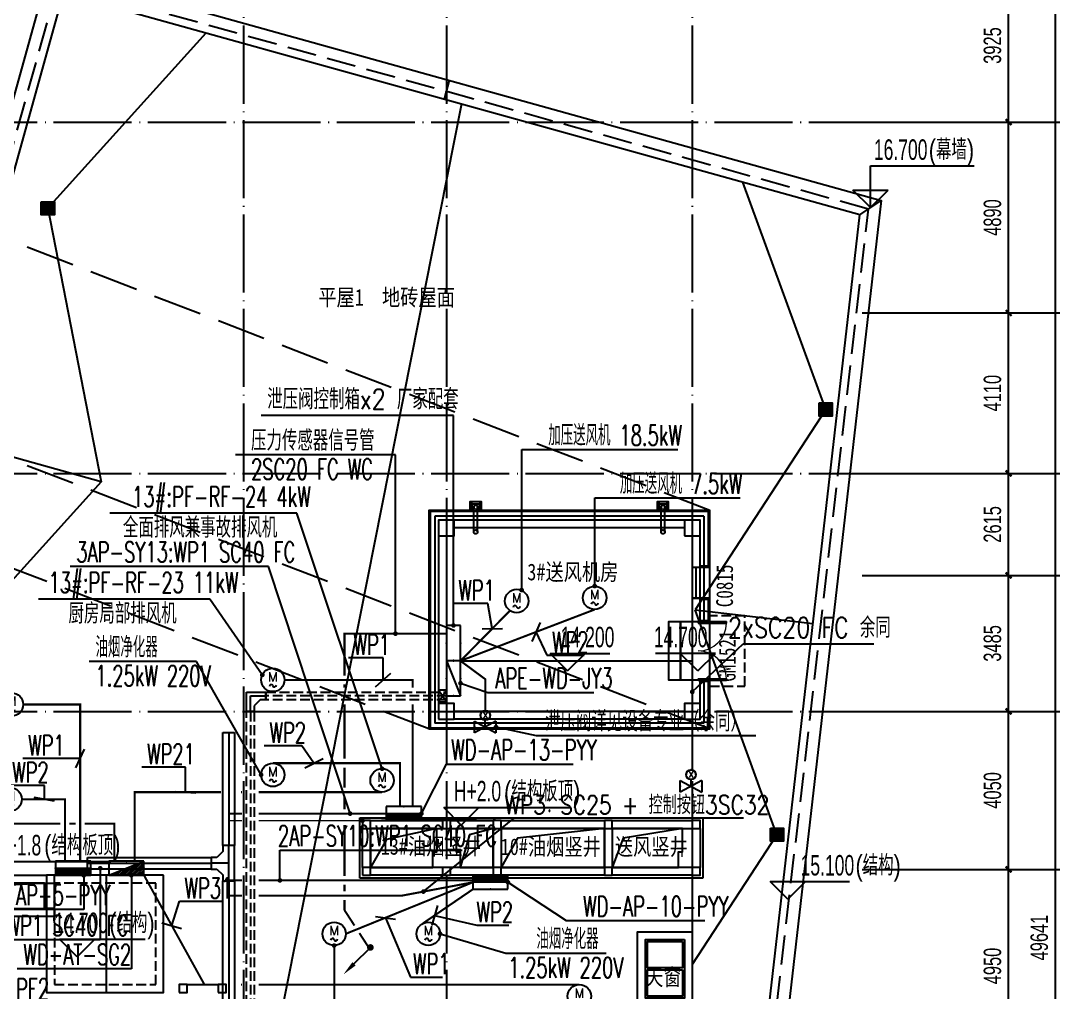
# Model space of a CAD drawing. Extents: x -233336 to 840473, y -28113 to 330904.
# Drawn here: x 98686 to 125156, y 285800 to 310701 of the extents above; entities that cross this region are included whole.
import ezdxf
from ezdxf.enums import TextEntityAlignment as Align
from ezdxf.xclip import XClip

# ---------------------------------------------------------------- set-up
doc = ezdxf.new("R2010")
doc.units = 0
doc.header["$LTSCALE"] = 1000
doc.header["$XCLIPFRAME"] = 2
for name, pattern in [('104-14# 核心筒$0$DOTE', [2.42, 2, -0.2, 0.02, -0.2]), ('DASH', [0.35, 0.25, -0.1]), ('X-104 14#平面$0$$0$DASH', [0.35, 0.25, -0.1]), ('X-104 14#平面$0$DASH', [0.35, 0.25, -0.1])]:
    doc.linetypes.add(name, pattern=pattern)
doc.layers.get('0').update_dxf_attribs({"linetype": 'CONTINUOUS'})
doc.layers.get('Defpoints').update_dxf_attribs({"linetype": 'CONTINUOUS'})
for name, color, linetype in [('104-14# 核心筒$0$01-标注_轴线坐标', 8, 'CONTINUOUS'), ('104-14# 核心筒$0$A_AXIS-轴线', 8, '104-14# 核心筒$0$DOTE'), ('CABLETRAY', 130, 'CONTINUOUS'), ('CABLETRAY_DIM', 80, 'CONTINUOUS'), ('CABLETRAY_DOTE', 160, 'CONTINUOUS'), ('DIM-动力', 80, 'CONTINUOUS'), ('DIM-插座', 80, 'CONTINUOUS'), ('DIM-箱柜', 80, 'CONTINUOUS'), ('EQUIP-动力', 80, 'CONTINUOUS'), ('EQUIP-箱柜', 80, 'CONTINUOUS'), ('LWIRE', 80, 'CONTINUOUS'), ('WIRE-动力', 50, 'CONTINUOUS'), ('WIRE-插座', 160, 'CONTINUOUS'), ('X-104 14#平面$0$01-标注_标高', 8, 'CONTINUOUS'), ('X-104 14#平面$0$02-TEXT_房间', 9, 'CONTINUOUS'), ('X-104 14#平面$0$02-TEXT_标注', 9, 'CONTINUOUS'), ('X-104 14#平面$0$02-TEXT_门窗', 9, 'CONTINUOUS'), ('X-104 14#平面$0$A-C_玻璃幕墙', 8, 'CONTINUOUS'), ('X-104 14#平面$0$A-C_窗', 8, 'CONTINUOUS'), ('X-104 14#平面$0$A-C_门', 8, 'CONTINUOUS'), ('X-104 14#平面$0$A-O_分水线', 8, 'CONTINUOUS'), ('X-104 14#平面$0$A-O_屋面', 8, 'CONTINUOUS'), ('X-104 14#平面$0$A-SUR_保温', 8, 'CONTINUOUS'), ('X-104 14#平面$0$A-SUR_看线', 8, 'CONTINUOUS'), ('X-104 14#平面$0$A-TECH_电气', 8, 'CONTINUOUS'), ('X-104 14#平面$0$A-TECH_结构', 8, 'CONTINUOUS'), ('X-104 14#平面$0$A_STR-砌块墙', 7, 'CONTINUOUS'), ('X-104 14#平面$0$A_STR-砼柱', 8, 'CONTINUOUS'), ('X-104 14#平面$0$D_铝板', 8, 'CONTINUOUS'), ('X-104 14#平面$0$DUCT-新风管立管', 3, 'CONTINUOUS'), ('X-104 14#平面$0$图例', 7, 'CONTINUOUS'), ('修改桥架规格', 6, 'CONTINUOUS')]:
    doc.layers.add(name, color=color, linetype=linetype)
doc.layers.add('X-104 14#平面$0$04-不打印_辅助线', color=8, linetype='CONTINUOUS', plot=False)
doc.styles.add('104-14# 核心筒$0$_TCH_DIM_T3', font='ros.shx', dxfattribs={"width": 0.705882, "bigfont": 'jd.shx'})
doc.styles.add('_TCH_LABEL', font='COMPLEX', dxfattribs={"bigfont": 'GBCBIG'})
doc.styles.add('_TEL_DIM', font='ROMANS2', dxfattribs={"width": 0.8, "height": 3.5, "bigfont": 'HZDF2'})
doc.styles.get("Standard").update_dxf_attribs({"font": 'GBENOR', "bigfont": 'GBCBIG'})
doc.styles.add('X-104 14#平面$0$_TCH_DIM', font='ros.shx', dxfattribs={"width": 0.8, "bigfont": 'jd.shx'})
doc.styles.add('X-104 14#平面$0$_TCH_SPACE', font='STXIHEI.TTF', dxfattribs={"width": 0.8, "height": 5})
doc.styles.add('X-104 14#平面$0$_TCH_WINDOW', font='STXIHEI.TTF', dxfattribs={"width": 0.75, "height": 3.5})
doc.styles.add('X-104 14#平面$0$Standard', font='STXIHEI.TTF', dxfattribs={"width": 0.8})
doc.dimstyles.new('104-14# 核心筒$0$_TCH_ARCH&&150', dxfattribs={"dimtxt": 446.25, "dimasz": 150, "dimexe": 375, "dimexo": 450, "dimgap": 189.375, "dimtad": 1, "dimdec": 0, "dimzin": 0, "dimdsep": 46, "dimtxsty": '104-14# 核心筒$0$_TCH_DIM_T3', "dimblk": '104-14# 核心筒$0$_ArchTick', "dimcen": 0.09, "dimclrt": 7, "dimazin": 2, "dimtfac": 1, "dimtdec": 0, "dimtix": 1, "dimtmove": 2, "dimatfit": 3, "dimfxl": 0, "dimtolj": 1, "dimtzin": 0, "dimarcsym": 0})

# ---------------------------------------------------------------- blocks, each defined once
blk = doc.blocks.new('$equip$00001811')
blk.add_circle((0, 0), 0.5)
for centre, radius, start, end in [((-0.073, -0.273), 0.0768, 17.2272, 184.2164), ((0.073, -0.227), 0.0769, 197.2591, 5.1179)]:
    blk.add_arc(centre, radius, start, end)
at = {"color": 7, "style": '_TEL_DIM'}
blk.add_attdef('$TEXT$', text='', height=0.4, dxfattribs=at).set_placement((0.001, 0.137), align=Align.MIDDLE_CENTER)
at = {"color": 7, "style": '_TEL_DIM', "flags": 1}
blk.add_attdef('A', text='', height=0.00002, dxfattribs=at).set_placement((0, 0), align=Align.MIDDLE_CENTER)
blk = doc.blocks.new('104-14# 核心筒$0$_ArchTick')
at = {"color": 0, "linetype": 'ByBlock', "const_width": 0.4}
blk.add_lwpolyline([(-0.5, -0.5), (0.5, 0.5)], dxfattribs=at)
blk = doc.blocks.new('*D464')
at = {"layer": '104-14# 核心筒$0$01-标注_轴线坐标', "color": 0, "lineweight": -2}
for p, q in [((120710, 288950), (124385, 288950)), ((124010, 284000), (124010, 288950)), ((120710, 284000), (124385, 284000))]:
    blk.add_line(p, q, dxfattribs=at)
at = {"layer": 'Defpoints', "color": 0}
for p in [(120260, 288950), (124010, 288950), (120260, 284000)]:
    blk.add_point(p, dxfattribs=at)
at = {"layer": '104-14# 核心筒$0$01-标注_轴线坐标', "color": 0, "lineweight": -2, "xscale": 150, "yscale": 150, "zscale": 150}
for p, rotation in [((124010, 288950), 90), ((124010, 284000), 270)]:
    blk.add_blockref('104-14# 核心筒$0$_ArchTick', p, dxfattribs=dict(at, rotation=rotation))
at = {"layer": '104-14# 核心筒$0$01-标注_轴线坐标', "color": 7, "insert": (123597, 286475), "char_height": 446.2, "attachment_point": 5, "rotation": 90, "style": '104-14# 核心筒$0$_TCH_DIM_T3'}
blk.add_mtext('\\A1;4950', dxfattribs=at)
blk = doc.blocks.new('*D465')
at = {"layer": '104-14# 核心筒$0$01-标注_轴线坐标', "color": 0, "lineweight": -2}
for p, q in [((120710, 293000), (124385, 293000)), ((124010, 288950), (124010, 293000)), ((120710, 288950), (124385, 288950))]:
    blk.add_line(p, q, dxfattribs=at)
at = {"layer": 'Defpoints', "color": 0}
for p in [(120260, 293000), (124010, 293000), (120260, 288950)]:
    blk.add_point(p, dxfattribs=at)
at = {"layer": '104-14# 核心筒$0$01-标注_轴线坐标', "color": 0, "lineweight": -2, "xscale": 150, "yscale": 150, "zscale": 150}
for p, rotation in [((124010, 293000), 90), ((124010, 288950), 270)]:
    blk.add_blockref('104-14# 核心筒$0$_ArchTick', p, dxfattribs=dict(at, rotation=rotation))
at = {"layer": '104-14# 核心筒$0$01-标注_轴线坐标', "color": 7, "insert": (123597, 290975), "char_height": 446.2, "attachment_point": 5, "rotation": 90, "style": '104-14# 核心筒$0$_TCH_DIM_T3'}
blk.add_mtext('\\A1;4050', dxfattribs=at)
blk = doc.blocks.new('*D466')
at = {"layer": '104-14# 核心筒$0$01-标注_轴线坐标', "color": 0, "lineweight": -2}
for p, q in [((120710, 296485), (124385, 296485)), ((124010, 293000), (124010, 296485)), ((120710, 293000), (124385, 293000))]:
    blk.add_line(p, q, dxfattribs=at)
at = {"layer": 'Defpoints', "color": 0}
for p in [(120260, 296485), (124010, 296485), (120260, 293000)]:
    blk.add_point(p, dxfattribs=at)
at = {"layer": '104-14# 核心筒$0$01-标注_轴线坐标', "color": 0, "lineweight": -2, "xscale": 150, "yscale": 150, "zscale": 150}
for p, rotation in [((124010, 296485), 90), ((124010, 293000), 270)]:
    blk.add_blockref('104-14# 核心筒$0$_ArchTick', p, dxfattribs=dict(at, rotation=rotation))
at = {"layer": '104-14# 核心筒$0$01-标注_轴线坐标', "color": 7, "insert": (123597, 294742), "char_height": 446.2, "attachment_point": 5, "rotation": 90, "style": '104-14# 核心筒$0$_TCH_DIM_T3'}
blk.add_mtext('\\A1;3485', dxfattribs=at)
blk = doc.blocks.new('*D467')
at = {"layer": '104-14# 核心筒$0$01-标注_轴线坐标', "color": 0, "lineweight": -2}
for p, q in [((120710, 299100), (124385, 299100)), ((124010, 296485), (124010, 299100)), ((120710, 296485), (124385, 296485))]:
    blk.add_line(p, q, dxfattribs=at)
at = {"layer": 'Defpoints', "color": 0}
for p in [(120260, 299100), (124010, 299100), (120260, 296485)]:
    blk.add_point(p, dxfattribs=at)
at = {"layer": '104-14# 核心筒$0$01-标注_轴线坐标', "color": 0, "lineweight": -2, "xscale": 150, "yscale": 150, "zscale": 150}
for p, rotation in [((124010, 299100), 90), ((124010, 296485), 270)]:
    blk.add_blockref('104-14# 核心筒$0$_ArchTick', p, dxfattribs=dict(at, rotation=rotation))
at = {"layer": '104-14# 核心筒$0$01-标注_轴线坐标', "color": 7, "insert": (123597, 297792), "char_height": 446.2, "attachment_point": 5, "rotation": 90, "style": '104-14# 核心筒$0$_TCH_DIM_T3'}
blk.add_mtext('\\A1;2615', dxfattribs=at)
blk = doc.blocks.new('*D468')
at = {"layer": '104-14# 核心筒$0$01-标注_轴线坐标', "color": 0, "lineweight": -2}
for p, q in [((120710, 303210), (124385, 303210)), ((124010, 299100), (124010, 303210)), ((120710, 299100), (124385, 299100))]:
    blk.add_line(p, q, dxfattribs=at)
at = {"layer": 'Defpoints', "color": 0}
for p in [(120260, 303210), (124010, 303210), (120260, 299100)]:
    blk.add_point(p, dxfattribs=at)
at = {"layer": '104-14# 核心筒$0$01-标注_轴线坐标', "color": 0, "lineweight": -2, "xscale": 150, "yscale": 150, "zscale": 150}
for p, rotation in [((124010, 303210), 90), ((124010, 299100), 270)]:
    blk.add_blockref('104-14# 核心筒$0$_ArchTick', p, dxfattribs=dict(at, rotation=rotation))
at = {"layer": '104-14# 核心筒$0$01-标注_轴线坐标', "color": 7, "insert": (123597, 301155), "char_height": 446.2, "attachment_point": 5, "rotation": 90, "style": '104-14# 核心筒$0$_TCH_DIM_T3'}
blk.add_mtext('\\A1;4110', dxfattribs=at)
blk = doc.blocks.new('*D469')
at = {"layer": '104-14# 核心筒$0$01-标注_轴线坐标', "color": 0, "lineweight": -2}
for p, q in [((120710, 308100), (124385, 308100)), ((124010, 303210), (124010, 308100)), ((120710, 303210), (124385, 303210))]:
    blk.add_line(p, q, dxfattribs=at)
at = {"layer": 'Defpoints', "color": 0}
for p in [(120260, 308100), (124010, 308100), (120260, 303210)]:
    blk.add_point(p, dxfattribs=at)
at = {"layer": '104-14# 核心筒$0$01-标注_轴线坐标', "color": 0, "lineweight": -2, "xscale": 150, "yscale": 150, "zscale": 150}
for p, rotation in [((124010, 308100), 90), ((124010, 303210), 270)]:
    blk.add_blockref('104-14# 核心筒$0$_ArchTick', p, dxfattribs=dict(at, rotation=rotation))
at = {"layer": '104-14# 核心筒$0$01-标注_轴线坐标', "color": 7, "insert": (123597, 305655), "char_height": 446.2, "attachment_point": 5, "rotation": 90, "style": '104-14# 核心筒$0$_TCH_DIM_T3'}
blk.add_mtext('\\A1;4890', dxfattribs=at)
blk = doc.blocks.new('*D470')
at = {"layer": '104-14# 核心筒$0$01-标注_轴线坐标', "color": 0, "lineweight": -2}
for p, q in [((120710, 312025), (124385, 312025)), ((124010, 308100), (124010, 312025)), ((120710, 308100), (124385, 308100))]:
    blk.add_line(p, q, dxfattribs=at)
at = {"layer": 'Defpoints', "color": 0}
for p in [(120260, 312025), (124010, 312025), (120260, 308100)]:
    blk.add_point(p, dxfattribs=at)
at = {"layer": '104-14# 核心筒$0$01-标注_轴线坐标', "color": 0, "lineweight": -2, "xscale": 150, "yscale": 150, "zscale": 150}
for p, rotation in [((124010, 312025), 90), ((124010, 308100), 270)]:
    blk.add_blockref('104-14# 核心筒$0$_ArchTick', p, dxfattribs=dict(at, rotation=rotation))
at = {"layer": '104-14# 核心筒$0$01-标注_轴线坐标', "color": 7, "insert": (123597, 310063), "char_height": 446.2, "attachment_point": 5, "rotation": 90, "style": '104-14# 核心筒$0$_TCH_DIM_T3'}
blk.add_mtext('\\A1;3925', dxfattribs=at)
blk = doc.blocks.new('*D480')
at = {"layer": '104-14# 核心筒$0$01-标注_轴线坐标', "color": 0, "lineweight": -2}
for p, q in [((120710, 312025), (125585, 312025)), ((125210, 262384), (125210, 312025)), ((120710, 262384), (125585, 262384))]:
    blk.add_line(p, q, dxfattribs=at)
at = {"layer": 'Defpoints', "color": 0}
for p in [(120260, 312025), (125210, 312025), (120260, 262384)]:
    blk.add_point(p, dxfattribs=at)
at = {"layer": '104-14# 核心筒$0$01-标注_轴线坐标', "color": 0, "lineweight": -2, "xscale": 150, "yscale": 150, "zscale": 150}
for p, rotation in [((125210, 312025), 90), ((125210, 262384), 270)]:
    blk.add_blockref('104-14# 核心筒$0$_ArchTick', p, dxfattribs=dict(at, rotation=rotation))
at = {"layer": '104-14# 核心筒$0$01-标注_轴线坐标', "color": 7, "insert": (124797, 287204), "char_height": 446.2, "attachment_point": 5, "rotation": 90, "style": '104-14# 核心筒$0$_TCH_DIM_T3'}
blk.add_mtext('\\A1;49641', dxfattribs=at)
blk = doc.blocks.new('X-104 14#平面$0$0000')
for p, q in [((68587, 39539), (63777, 15271)), ((57983, 36863), (59350, 29855)), ((59350, 29855), (54563, 24557))]:
    blk.add_line(p, q)
for points in [[(57983, 36863), (62045, 41359)], [(77922, 31708), (75800, 37532)], [(77922, 31708), (74572, 26572)], [(59350, 29855), (55213, 31004)], [(76671, 20811), (74572, 26572)], [(74572, 26572), (77594, 26226)], [(76671, 20811), (74500, 17483)]]:
    blk.add_lwpolyline(points)
blk = doc.blocks.new('X-104 14#平面$0$jtkjuyriuy')
h = blk.add_hatch()
h.set_pattern_fill('ANSI31', color=8, scale=30, angle=45)
h.set_pattern_definition([(90, (0, 0), (-47.625, 1e-14), [])])
h.paths.add_polyline_path([(-138, 138), (138, 138), (138, -138), (-138, -138)])
for points in [[(-168, 168), (168, 168), (168, -168), (-168, -168)], [(-138, 138), (138, 138), (138, -138), (-138, -138)]]:
    blk.add_lwpolyline(points, close=True)
at = {"layer": 'X-104 14#平面$0$04-不打印_辅助线'}
for p, q in [((-168, 0), (168, 0)), ((0, 168), (0, -168))]:
    blk.add_line(p, q, dxfattribs=at)
blk = doc.blocks.new('X-104 14#平面$0$ddddllll')
at = {"layer": 'X-104 14#平面$0$A-O_分水线'}
for p in [(75083, 36563), (95022, 31408), (93771, 20511)]:
    blk.add_blockref('X-104 14#平面$0$jtkjuyriuy', p, dxfattribs=at)
blk = doc.blocks.new('X-104 14#平面$0$000003333')
for centre in [(99383, 305892), (119322, 300737), (118071, 289840)]:
    blk.add_circle(centre, 50)
blk = doc.blocks.new('X-104 14#平面$0$A$C6C68079C')
at = {"layer": 'X-104 14#平面$0$图例'}
for p, q in [((91, 87), (145, 141)), ((91, -87), (145, -137))]:
    blk.add_line(p, q, dxfattribs=at)
for points in [[(-80, -137), (-80, 141), (145, 141), (145, -137)], [(-80, -87), (-80, 87), (91, 87), (91, -87)]]:
    blk.add_lwpolyline(points, close=True, dxfattribs=at)
blk = doc.blocks.new('*U95')
blk.add_lwpolyline([(200, 0), (200, 300), (0, 300), (0, 0), (200, 0), (0, 300), (0, 0), (200, 300)])
blk = doc.blocks.new('X-104 14#平面$0$dd')
at = {"layer": 'X-104 14#平面$0$A-TECH_电气'}
blk.add_blockref('*U95', (109463, -5855), dxfattribs=at)
blk = doc.blocks.new('_FZHK')
blk.add_lwpolyline([(-0.5, -0.5), (0.5, -0.5), (0.5, 0.5), (-0.5, 0.5)], close=True)
blk = doc.blocks.new('X-104 14#平面$0$$DorLib2D$00000002')
for p, q in [((-0.5, 0), (-0.5, 0.4875)), ((-0.475, 0.4875), (-0.5, 0.4875)), ((-0.475, 0), (-0.475, 0.4875)), ((0.475, 0), (0.475, 0.4875)), ((0.475, 0.4875), (0.5, 0.4875)), ((0.5, 0), (0.5, 0.4875)), ((-0.5, 0), (-0.475, 0)), ((0.5, 0), (0.475, 0))]:
    blk.add_line(p, q)
at = {"lineweight": 13}
for centre, start, end in [((-0.4875, 0), 0, 88.53072), ((0.4875, 0), 91.46928, 180)]:
    blk.add_arc(centre, 0.4875, start, end, dxfattribs=at)
blk = doc.blocks.new('X-104 14#平面$0$$TCHSYS$WIN2D')
for p, q in [((-0.5, 0.5), (0.5, 0.5)), ((-0.5, 0.5), (-0.5, -0.5)), ((0.5, 0.5), (0.5, -0.5)), ((0.5, 0.167), (-0.5, 0.167)), ((0.5, -0.167), (-0.5, -0.167)), ((-0.5, -0.5), (0.5, -0.5))]:
    blk.add_line(p, q)
blk = doc.blocks.new('$equip$00001416')
for p, q in [((0.75, 0.6), (-0.75, 0.6)), ((-0.75, 0), (0.75, 0.6)), ((-0.75, 0.6), (-0.75, 0)), ((0.75, 0), (0.75, 0.6)), ((-0.75, 0), (0.75, 0))]:
    blk.add_line(p, q)
for p in [(0, 0.6), (-0.75, 0.3), (0, 0), (0.75, 0.3)]:
    blk.add_point(p)
at = {"style": '_TCH_LABEL', "flags": 9}
blk.add_attdef('A', (0, 0), '', height=0.00002, dxfattribs=at)
blk = doc.blocks.new('*X5')
at = {"color": 0}
for p, q in [((-250, 33), (-183, 100)), ((-250, 68), (-218, 100)), ((-247, 0), (-147, 100)), ((-212, 0), (-112, 100)), ((-177, 0), (-77, 100)), ((-141, 0), (-41, 100)), ((-106, 0), (-6, 100)), ((-71, 0), (29, 100)), ((-35, 0), (65, 100)), ((0, 0), (100, 100)), ((35, 0), (135, 100)), ((71, 0), (171, 100)), ((106, 0), (206, 100)), ((141, 0), (241, 100)), ((177, 0), (250, 73)), ((212, 0), (250, 38)), ((247, 0), (250, 3))]:
    blk.add_line(p, q, dxfattribs=at)
blk = doc.blocks.new('$equip$00001414')
for p, q in [((0.75, 0.6), (-0.75, 0.6)), ((-0.75, 0.6), (-0.75, 0)), ((0.75, 0), (0.75, 0.6)), ((-0.75, 0.3), (0.75, 0.3)), ((-0.75, 0), (0.75, 0))]:
    blk.add_line(p, q)
at = {"const_width": 0.3}
blk.add_lwpolyline([(-0.75, 0.15), (0.75, 0.15)], dxfattribs=at)
for p in [(0, 0.6), (-0.75, 0.3), (0, 0), (0.75, 0.3)]:
    blk.add_point(p)
at = {"xscale": 0.00300000000061118, "yscale": 0.00300000000061118, "zscale": 0.00300000000061118}
blk.add_blockref('*X5', (0, 0), dxfattribs=at)
at = {"style": '_TCH_LABEL', "flags": 9}
blk.add_attdef('A', (0, 0), '', height=0.00002, dxfattribs=at)
blk = doc.blocks.new('*X30')
at = {"color": 0}
for p, q in [((0, 0), (167, 167)), ((35, 0), (226, 190)), ((71, 0), (250, 179)), ((-247, 0), (-246, 2)), ((-212, 0), (-187, 25)), ((-177, 0), (-128, 49)), ((-141, 0), (-69, 72)), ((-106, 0), (-10, 96)), ((-71, 0), (49, 120)), ((-35, 0), (108, 143)), ((106, 0), (250, 144)), ((141, 0), (250, 109)), ((177, 0), (250, 73)), ((212, 0), (250, 38)), ((247, 0), (250, 3))]:
    blk.add_line(p, q, dxfattribs=at)
blk = doc.blocks.new('$equip$00001425')
for p, q in [((-0.75, 0), (0.75, 0.6)), ((0.75, 0.6), (-0.75, 0.6)), ((-0.75, 0.6), (-0.75, 0)), ((0.75, 0), (0.75, 0.6)), ((-0.75, 0), (0.75, 0))]:
    blk.add_line(p, q)
for p in [(0, 0.6), (-0.75, 0.3), (0, 0), (0.75, 0.3)]:
    blk.add_point(p)
blk.add_solid([(-0.75, 0), (0.75, 0), (0.75, 0.6)])
at = {"xscale": 0.00300000000061118, "yscale": 0.00300000000061118, "zscale": 0.00300000000061118}
blk.add_blockref('*X30', (0, 0), dxfattribs=at)
at = {"style": '_TCH_LABEL', "flags": 9}
blk.add_attdef('A', (0, 0), '', height=0.00002, dxfattribs=at)
blk = doc.blocks.new('$TelecSys$00000080')
for p, q in [((-0.7, -0.7), (0, 0)), ((0.104, 0.104), (0.104, 0.104)), ((-0.104, -0.104), (-0.104, -0.104))]:
    blk.add_line(p, q)
at = {"const_width": 0.142}
blk.add_lwpolyline([(0.071, 0, 1), (-0.071, 0, 1)], format="xyb", close=True, dxfattribs=at)
blk.add_solid([(-0.63, -0.77), (-0.77, -0.63), (-1.15, -1.15)])
at = {"width": 0.8, "flags": 9}
blk.add_attdef('A', (0, 0), '', height=0.00002, rotation=180, dxfattribs=at)
blk = doc.blocks.new('$equip$00002601')
for p, q in [((-0.55, -0.9), (-0.55, -0.3)), ((-0.55, -0.3), (0.55, -0.9)), ((0.55, -0.3), (-0.55, -0.9)), ((0, -0.6), (0, -0.25)), ((0.55, -0.3), (0.55, -0.9))]:
    blk.add_line(p, q)
blk.add_circle((0, 0), 0.25)
for p in [(-0.25, 0), (0, 0.25), (0.25, 0), (-0.55, -0.6), (0.55, -0.6)]:
    blk.add_point(p)
at = {"color": 7, "style": '_TEL_DIM'}
blk.add_attdef('$TEXT$', text='', height=0.3, dxfattribs=at).set_placement((0, 0), align=Align.MIDDLE_CENTER)
at = {"color": 7, "style": '_TEL_DIM', "flags": 1}
blk.add_attdef('A', text='', height=0.00002, dxfattribs=at).set_placement((0, 0), align=Align.MIDDLE_CENTER)
blk = doc.blocks.new('$equip$00001413')
for p, q in [((0.75, 0.6), (-0.75, 0.6)), ((-0.75, 0.6), (-0.75, 0)), ((0.75, 0), (0.75, 0.6)), ((-0.75, 0), (0.75, 0))]:
    blk.add_line(p, q)
for p in [(0, 0.6), (-0.75, 0.3), (0, 0), (0.75, 0.3)]:
    blk.add_point(p)
at = {"style": '_TCH_LABEL', "flags": 9}
blk.add_attdef('A', (0, 0), '', height=0.00002, dxfattribs=at)
blk = doc.blocks.new('104-14# 核心筒')
at = {"layer": '104-14# 核心筒$0$01-标注_轴线坐标'}
for p, q in [((120259.9, 308100), (126259.9, 308100)), ((120259.9, 303210.4), (126259.9, 303210.4)), ((120259.9, 299100), (126259.9, 299100)), ((120259.9, 296484.9), (126259.9, 296484.9)), ((120259.9, 293000), (126259.9, 293000)), ((120259.9, 288950), (126259.9, 288950))]:
    blk.add_line(p, q, dxfattribs=at)
at = {"layer": '104-14# 核心筒$0$A_AXIS-轴线'}
for p, q in [((104400, 317833.6), (104400, 259754.9)), ((109600, 317833.6), (109600, 259754.9)), ((115900, 317833.6), (115900, 259754.9)), ((-9370.1, 308100), (120259.9, 308100)), ((-9370.1, 299100), (120259.9, 299100)), ((-9370.1, 293000), (120259.9, 293000))]:
    blk.add_line(p, q, dxfattribs=at)
at = {"layer": '104-14# 核心筒$0$01-标注_轴线坐标'}
for p1, p2, distance, text, picture, middle in [((120259.9, 308100), (120259.9, 312025), -3750, '3925', '*D470', (123597.4, 310062.5)), ((120259.9, 262383.6), (120259.9, 312025), -4950, '49641', '*D480', (124797.4, 287204.3)), ((120259.9, 303210.4), (120259.9, 308100), -3750, '4890', '*D469', (123597.4, 305655.2)), ((120259.9, 299100), (120259.9, 303210.4), -3750, '4110', '*D468', (123597.4, 301155.2)), ((120259.9, 296484.9), (120259.9, 299100), -3750, '2615', '*D467', (123597.4, 297792.4)), ((120259.9, 293000), (120259.9, 296484.9), -3750, '3485', '*D466', (123597.4, 294742.4)), ((120259.9, 288950), (120259.9, 293000), -3750, '4050', '*D465', (123597.4, 290975)), ((120259.9, 284000), (120259.9, 288950), -3750, '4950', '*D464', (123597.4, 286475))]:
    dim = blk.add_aligned_dim(p1=p1, p2=p2, distance=distance, text=text, dimstyle='104-14# 核心筒$0$_TCH_ARCH&&150', dxfattribs=at)
    dim.commit()
    dim.dimension.update_dxf_attribs({"geometry": picture, "text_midpoint": middle})
blk = doc.blocks.new('X-104 14#平面')
at = {"layer": 'X-104 14#平面$0$01-标注_标高'}
for p, q in [((120469.1, 305911), (120469.1, 306976.7)), ((120469.1, 306976.7), (123128.6, 306976.7)), ((120469.1, 305911), (120019.1, 306361)), ((120019.1, 306361), (120919.1, 306361)), ((120469.1, 305911), (120919.1, 306361)), ((112706.3, 294035.6), (112256.3, 294485.6)), ((112256.3, 294485.6), (113788.2, 294485.6)), ((112706.3, 294035.6), (113156.3, 294485.6)), ((116494.1, 294485.6), (114962.2, 294485.6)), ((116044.1, 294035.6), (115594.1, 294485.6)), ((116044.1, 294035.6), (116494.1, 294485.6)), ((109979.3, 290086.2), (109529.3, 290536.2)), ((109529.3, 290536.2), (112785.3, 290536.2)), ((109979.3, 290086.2), (110429.3, 290536.2)), ((97740.2, 289151.7), (100996.2, 289151.7)), ((118349.5, 288186.4), (117899.5, 288636.4)), ((117899.5, 288636.4), (119934.3, 288636.4)), ((118349.5, 288186.4), (118799.5, 288636.4)), ((100133.1, 286710.3), (99683.1, 287160.3)), ((99683.1, 287160.3), (101873.4, 287160.3)), ((100133.1, 286710.3), (100583.1, 287160.3))]:
    blk.add_line(p, q, dxfattribs=at)
at = {"layer": 'X-104 14#平面$0$02-TEXT_标注', "linetype": 'X-104 14#平面$0$DASH', "ltscale": 5}
for points in [[(116350, 298150), (73199.9, 314785)], [(109150, 292550), (65999.9, 309185)], [(116350, 292550), (73199.9, 309185)]]:
    blk.add_lwpolyline(points, dxfattribs=at)
at = {"layer": 'X-104 14#平面$0$A-C_玻璃幕墙'}
for points in [[(116100, 296700), (116350, 296700), (116350, 298150), (109150, 298150), (109150, 292550), (116350, 292550), (116350, 293800), (116100, 293800)], [(116100, 296730), (116320, 296730), (116320, 298120), (109180, 298120), (109180, 292580), (116320, 292580), (116320, 293770), (116100, 293770)], [(116100, 295300), (116350, 295300), (116350, 295900), (116100, 295900)], [(116100, 295330), (116320, 295330), (116320, 295870), (116100, 295870)]]:
    blk.add_lwpolyline(points, dxfattribs=at)
for points in [[(115700, 287150), (115700, 285650), (114700, 285650), (114700, 287150)], [(115650, 287100), (115650, 286425), (114750, 286425), (114750, 287100)], [(115650, 286375), (115650, 285700), (114750, 285700), (114750, 286375)]]:
    blk.add_lwpolyline(points, close=True, dxfattribs=at)
at = {"layer": 'X-104 14#平面$0$A-C_门'}
blk.add_line((115900, 295300), (115900, 293800), dxfattribs=at)
for points in [[(115600, 295300), (115600, 293800), (115300, 293800), (115300, 295300)], [(115900, 295300), (115900, 293800), (115600, 293800), (115600, 295300)]]:
    blk.add_lwpolyline(points, close=True, dxfattribs=at)
at = {"layer": 'X-104 14#平面$0$A-O_分水线'}
for p, q in [((110300, 297600), (110300, 298230)), ((110400, 297600), (110400, 298230)), ((115100, 297600), (115100, 298230)), ((115200, 297600), (115200, 298230))]:
    blk.add_line(p, q, dxfattribs=at)
blk.add_lwpolyline([(100889, 285800), (100889, 288800)], dxfattribs=at)
for centre in [(110350, 297600), (115150, 297600)]:
    blk.add_circle(centre, 50, dxfattribs=at)
for centre in [(110350, 298230), (115150, 298230)]:
    blk.add_arc(centre, 50, 0, 180, dxfattribs=at)
at = {"layer": 'X-104 14#平面$0$A-O_分水线', "linetype": 'X-104 14#平面$0$$0$DASH', "ltscale": 0.2}
for centre in [(110350, 298230), (115150, 298230)]:
    blk.add_arc(centre, 50, 180, 0, dxfattribs=at)
at = {"layer": 'X-104 14#平面$0$A-O_屋面'}
blk.add_line((120196.4, 305727.4), (120741.8, 306094.6), dxfattribs=at)
blk.add_lwpolyline([(82349.8, 264577.4), (83499.8, 267565.9), (52926.6, 266284.7), (53491, 268939.8), (17309.3, 268308.2), (22065.4, 284894.6), (62738.3, 285920), (62307.5, 284891.2), (92265.6, 286255.1), (99426.9, 312025), (120741.8, 306094.6), (117562.9, 278400.5), (119297.3, 278014.5), (109062.3, 262867.9), (82417.6, 264753.6)], dxfattribs=at)
for points in [[(83126.9, 265204.7), (108809.6, 263387.1), (118471.8, 277685.9), (117014.8, 278010.2), (120196.4, 305727.4), (99774.7, 311409.3), (92650.5, 285772.1), (61541.2, 284355.8), (61978.8, 285400.7), (22444.8, 284404), (17976.2, 268819.9), (54110.7, 269450.7), (53549.7, 266811.2), (84240.1, 268097.3)], [(102350, 288800), (99350, 288800), (99350, 285800), (102350, 285800)]]:
    blk.add_lwpolyline(points, close=True, dxfattribs=at)
at = {"layer": 'X-104 14#平面$0$A-O_屋面', "color": 1}
blk.add_lwpolyline([(109546.4, 308690.5), (109680.4, 309172.2)], dxfattribs=at)
at = {"layer": 'X-104 14#平面$0$A-O_屋面', "linetype": 'X-104 14#平面$0$DASH'}
blk.add_lwpolyline([(116350, 293650), (117250, 293650), (117250, 295450), (116350, 295450)], dxfattribs=at)
blk.add_lwpolyline([(99550, 286000), (102150, 286000), (102150, 288600), (99550, 288600)], close=True, dxfattribs=at)
at = {"layer": 'X-104 14#平面$0$A-SUR_保温'}
for p, q in [((116200, 298000), (109300, 298000)), ((109300, 298000), (109300, 292700)), ((116200, 298000), (116200, 296700)), ((116200, 296700), (116100, 296700)), ((116200, 295900), (116100, 295900)), ((116200, 295900), (116200, 295300)), ((116200, 295300), (116100, 295300)), ((116200, 293800), (116100, 293800)), ((116200, 293800), (116200, 292700)), ((116200, 292700), (109300, 292700)), ((107380, 290270), (109600, 290270)), ((107380, 288730), (107380, 290270)), ((109600, 290270), (110906, 290270)), ((110906, 290270), (113750, 290270)), ((113750, 290270), (116170, 290270)), ((116170, 290270), (116170, 288730)), ((109600, 288730), (107380, 288730)), ((110906, 288730), (109600, 288730)), ((113750, 288730), (110906, 288730)), ((116170, 288730), (113750, 288730))]:
    blk.add_line(p, q, dxfattribs=at)
at = {"layer": 'X-104 14#平面$0$A-SUR_看线'}
for p, q in [((116350, 295900), (116350, 296700)), ((116350, 293800), (116350, 295300))]:
    blk.add_line(p, q, dxfattribs=at)
at = {"layer": 'X-104 14#平面$0$A-TECH_结构', "linetype": 'X-104 14#平面$0$DASH', "ltscale": 3}
blk.add_lwpolyline([(82843.2, 265024.2), (82843.2, 265024.2), (108910.7, 263179.4), (118802, 277817.3), (117234.1, 278166.3), (120414.6, 305874.3), (99635.5, 311655.6), (92496.6, 285965.3), (61847.8, 284570), (62282.6, 285608.4), (22293, 284600.3), (17709.4, 268615.2), (53862.8, 269246.3), (53300.5, 266600.6), (83944, 267884.8), (82843.2, 265024.2), (82843.2, 265024.2)], dxfattribs=at)
at = {"layer": 'X-104 14#平面$0$A_STR-砌块墙'}
for p, q in [((115700, 297900), (109800, 297900)), ((115700, 297700), (109800, 297700)), ((109400, 297500), (109400, 293200)), ((109600, 297500), (109600, 293200)), ((115900, 297500), (115900, 296700)), ((116100, 296700), (116100, 297500)), ((115900, 296700), (116100, 296700)), ((115900, 295900), (115900, 295300)), ((116100, 295900), (115900, 295900)), ((116100, 295300), (116100, 295900)), ((115900, 295300), (116100, 295300)), ((116100, 293800), (115900, 293800)), ((115900, 293800), (115900, 293200)), ((116100, 293200), (116100, 293800)), ((115700, 293000), (109800, 293000)), ((115700, 292800), (109800, 292800)), ((107650, 290200), (109500, 290200)), ((109700, 290200), (110800, 290200)), ((111000, 290200), (113650, 290200)), ((113850, 290200), (115900, 290200)), ((107450, 289000), (107450, 290000)), ((107650, 290000), (109500, 290000)), ((107650, 289000), (107650, 290000)), ((109700, 290000), (110800, 290000)), ((110800, 290000), (110800, 289000)), ((111000, 290000), (111000, 289000)), ((111000, 290000), (113650, 290000)), ((113650, 290000), (113650, 289000)), ((113850, 290000), (113850, 289000)), ((113850, 290000), (115900, 290000)), ((115900, 290000), (115900, 289000)), ((116100, 290000), (116100, 289000)), ((97650, 288799.9), (99350, 288799.9)), ((109500, 289000), (107650, 289000)), ((109500, 288800), (107650, 288800)), ((110800, 289000), (109700, 289000)), ((110800, 288800), (109700, 288800)), ((113650, 289000), (111000, 289000)), ((113650, 288800), (111000, 288800)), ((115900, 289000), (113850, 289000)), ((115900, 288800), (113850, 288800)), ((97650, 288599.9), (99350, 288599.9)), ((99350, 287950), (99350, 288599.9)), ((99550, 287950), (99550, 288599.9)), ((97650, 287950), (99350, 287950)), ((97650, 287750), (99350, 287750)), ((102950, 286000), (103750, 286000))]:
    blk.add_line(p, q, dxfattribs=at)
at = {"layer": 'X-104 14#平面$0$D_铝板'}
blk.add_lwpolyline([(115900, 287350), (115900, 285450), (114500, 285450), (114500, 287350)], close=True, dxfattribs=at)
at = {"layer": 'X-104 14#平面$0$DUCT-新风管立管', "elevation": 3000}
for points in [[(109350, 290000), (107650, 290000), (107650, 289000), (109250, 289000), (109250, 289400), (109350, 289400), (109350, 290000), (108067, 289720.8), (107650, 289000)], [(110800, 290000), (109850, 290000), (109850, 289400), (109950, 289400), (109950, 289000), (110800, 289000), (110800, 290000), (110189.2, 289835.9), (109950, 289000)], [(113650, 290000), (111000, 290000), (111000, 289000), (113650, 289000), (113650, 290000), (111419.3, 289753), (111000, 289000)]]:
    blk.add_lwpolyline(points, dxfattribs=at)
at = {"layer": 'X-104 14#平面$0$DUCT-新风管立管'}
for points in [[(115650, 290000), (113850, 290000), (113850, 288999.9), (115550, 288999.9), (115550, 289400), (115650, 289400), (115650, 290000), (114131.6, 289749.7), (113850, 288999.9)], [(99300, 288599.9), (95750, 288599.9), (95750, 287950), (99300, 287950), (99300, 288599.9), (96045.6, 288408.4), (95750, 287950)]]:
    blk.add_lwpolyline(points, dxfattribs=at)
ref = blk.add_blockref('104-14# 核心筒', (0, 0))
XClip(ref).set_block_clipping_path([(-38664.3623821461, -25500), (139216.5485069363, 330900)])
for name, p in [('X-104 14#平面$0$ddddllll', (24300, 269328.8)), ('X-104 14#平面$0$000003333', (0, 0)), ('X-104 14#平面$0$dd', (-62.7, 299100))]:
    blk.add_blockref(name, p)
at = {"color": 5, "rotation": 89.99999999999999}
for p in [(110350, 298230), (115150, 298230)]:
    blk.add_blockref('X-104 14#平面$0$A$C6C68079C', p, dxfattribs=at)
at = {"layer": 'X-104 14#平面$0$A-C_窗'}
ref = blk.add_blockref('X-104 14#平面$0$$TCHSYS$WIN2D', (116050, 296300), dxfattribs=dict(at, xscale=800, yscale=-300, zscale=300, rotation=270))
ref.add_attrib('A', 'C0815', (116943.5, 295670), dxfattribs={"layer": 'X-104 14#平面$0$02-TEXT_门窗', "height": 428.14, "rotation": 90, "style": 'X-104 14#平面$0$_TCH_WINDOW', "width": 0.75})
at = {"layer": 'X-104 14#平面$0$A-C_门'}
ref = blk.add_blockref('X-104 14#平面$0$$DorLib2D$00000002', (116050, 294550), dxfattribs=dict(at, xscale=1500, yscale=1500, zscale=300, rotation=270))
ref.add_attrib('A', 'GM1521', (117010.8, 293761), dxfattribs={"layer": 'X-104 14#平面$0$02-TEXT_门窗', "height": 428.14, "rotation": 90, "style": 'X-104 14#平面$0$_TCH_WINDOW', "width": 0.75})
at = {"layer": 'X-104 14#平面$0$A-O_分水线'}
blk.add_blockref('X-104 14#平面$0$0000', (41400, 269028.8), dxfattribs=at)
at = {"layer": 'X-104 14#平面$0$A_STR-砼柱'}
for p, xscale, yscale, zscale in [((109600, 297700), 400, 400, 400), ((115900, 297700), 400, 400, 400), ((109600, 293000), 400, 400, 400), ((115900, 293000), 400, 400, 400), ((107550, 290100, 3000), 200, 200, 200), ((109600, 290100), 200, 200, 200), ((110900, 290100), 200, 200, 200), ((113750, 290100), 200, 200, 200), ((116000, 290100), 200, 200, 200), ((99450, 288699.9, 3000), 200, 200, 200), ((107550, 288900, 3000), 200, 200, 200), ((109600, 288900), 200, 200, 200), ((110900, 288900), 200, 200, 200), ((113750, 288900), 200, 200, 200), ((116000, 288900), 200, 200, 200), ((99450, 287850, 3000), 200, 200, 200), ((102850, 285900, 3000), 200, 200, 200), ((103850, 285900, 3000), 200, 200, 200)]:
    blk.add_blockref('_FZHK', p, dxfattribs=dict(at, xscale=xscale, yscale=yscale, zscale=zscale))
at = {"layer": 'X-104 14#平面$0$01-标注_标高', "color": 7, "style": 'X-104 14#平面$0$_TCH_DIM'}
for s, height, width, p in [('16.700', 525, 0.64, (120555.6, 307134.2)), ('(幕墙)', 520.93, 0.8, (121962.6, 307134.2)), ('14.200', 525, 0.64, (112531.2, 294643.1)), ('14.700', 525, 0.64, (114917.2, 294643.1)), ('H+2.0', 525, 0.64, (109790.9, 290693.7)), ('(结构板顶)', 520.93, 0.8, (111077.9, 290693.7)), ('(结构板顶)', 520.93, 0.8, (99288.8, 289309.2)), ('H+1.8', 525, 0.64, (98001.8, 289309.2)), ('15.100', 525, 0.64, (118677.3, 288793.9)), ('(结构)', 520.93, 0.8, (120084.3, 288793.9)), ('14.700', 525, 0.64, (99550.8, 287317.8)), ('(结构)', 520.93, 0.8, (100957.8, 287317.8))]:
    blk.add_text(s, height=height, dxfattribs=dict(at, width=width)).set_placement(p)
at = {"layer": 'X-104 14#平面$0$02-TEXT_房间', "style": 'X-104 14#平面$0$_TCH_SPACE', "width": 0.8}
blk.add_text('3#送风机房', height=428.14, dxfattribs=at).set_placement((111671.4, 296359.3))
at = {"layer": 'X-104 14#平面$0$02-TEXT_标注', "style": 'X-104 14#平面$0$Standard', "width": 0.8}
for s, p in [('平屋1  地砖屋面', (106315.5, 303396.5)), ('13#油烟竖井', (107915.1, 289328)), ('10#油烟竖井', (110990.6, 289317.8)), ('送风竖井', (113917.5, 289318.5)), ('天窗', (114692.1, 285978.3))]:
    blk.add_text(s, height=428.14, dxfattribs=at).set_placement(p)

msp = doc.modelspace()

# ---------------------------------------------------------------- linework, layer by layer
at = {"layer": 'CABLETRAY'}
for p, q in [((104474, 292994.6), (104474, 293494.6)), ((104474, 293494.6), (104974, 293494.6)), ((104824, 293294.6), (104674, 293144.6)), ((104974, 293294.6), (104824, 293294.6)), ((104974, 293494.6), (104974, 293294.6)), ((104674, 293144.6), (104674, 292994.6)), ((104674, 292994.6), (104474, 292994.6)), ((103868.2, 289559.3), (103868.2, 292462)), ((103868.2, 292462), (104168.2, 292462)), ((104168.2, 292462), (104168.2, 289559.3)), ((103868.2, 289409.3), (103718.2, 289259.3)), ((104168.2, 289559.3), (103868.2, 289559.3)), ((104168.2, 289559.3), (103868.2, 289559.3)), ((103868.2, 289559.3), (103868.2, 289409.3)), ((104168.2, 288659.3), (104168.2, 289559.3)), ((100403.2, 288959.3), (100403.2, 289259.3)), ((100403.2, 289259.3), (103568.2, 289259.3)), ((103568.2, 289259.3), (103568.2, 288959.3)), ((103718.2, 289259.3), (103568.2, 289259.3)), ((103568.2, 289259.3), (103568.2, 288959.3)), ((103568.2, 288959.3), (100403.2, 288959.3)), ((103568.2, 288959.3), (103718.2, 288959.3)), ((103718.2, 288959.3), (103868.2, 288809.3)), ((103868.2, 288809.3), (103868.2, 288659.3)), ((103868.2, 285389.9), (103868.2, 288659.3)), ((103868.2, 288659.3), (104168.2, 288659.3)), ((103868.2, 288659.3), (104168.2, 288659.3)), ((104168.2, 288659.3), (104168.2, 285389.9))]:
    msp.add_line(p, q, dxfattribs=at)
at = {"layer": 'CABLETRAY', "linetype": 'DASH'}
for p, q in [((104974, 293294.6), (104974, 293494.6)), ((104974, 293494.6), (109600, 293494.6)), ((109600, 293294.6), (104974, 293294.6)), ((109600, 293494.6), (109600, 293294.6)), ((104474, 284781), (104474, 292994.6)), ((104474, 292994.6), (104674, 292994.6)), ((104674, 292994.6), (104674, 284781))]:
    msp.add_line(p, q, dxfattribs=at)
at = {"layer": 'CABLETRAY_DIM'}
for p, q in [((100726.2, 288980), (100726.2, 287143.2)), ((101524.7, 288800), (101524.7, 286401.7)), ((100726.2, 287143.2), (95963.1, 287143.2)), ((101524.7, 286401.7), (98597.4, 286401.7))]:
    msp.add_line(p, q, dxfattribs=at)
at = {"layer": 'CABLETRAY_DIM', "const_width": 60}
for points in [[(100726.2, 289010, 1), (100726.2, 288950, 1)], [(101524.7, 288830, 1), (101524.7, 288770, 1)]]:
    msp.add_lwpolyline(points, format="xyb", close=True, dxfattribs=at)
at = {"layer": 'CABLETRAY_DOTE'}
for p, q in [((104574, 292994.6), (104574, 293394.6)), ((104574, 293394.6), (104974, 293394.6)), ((104018.2, 292462), (104018.2, 289559.3)), ((104018.2, 288659.3), (104018.2, 289559.3)), ((100403.2, 289109.3), (103568.2, 289109.3)), ((104018.2, 289109.3), (103568.2, 289109.3)), ((104018.2, 288659.3), (104018.2, 285389.9))]:
    msp.add_line(p, q, dxfattribs=at)
at = {"layer": 'CABLETRAY_DOTE', "linetype": 'DASH'}
for p, q in [((109600, 293394.6), (104974, 293394.6)), ((104574, 292994.6), (104574, 284781))]:
    msp.add_line(p, q, dxfattribs=at)
at = {"layer": 'DIM-动力', "color": 80}
for p, q in [((111528.2, 296108.1), (111528.2, 299708.6)), ((111528.2, 299708.6), (115527.9, 299708.6)), ((113400, 296210.6), (113400, 298469.4)), ((113400, 298469.4), (117132.2, 298469.4)), ((105760.9, 298080), (100972.5, 298080)), ((107950.3, 291530.3), (105760.9, 298080)), ((105035.2, 296716.9), (99953.2, 296716.9)), ((107130, 290380), (105035.2, 296716.9)), ((103539.1, 295879.5), (99142.1, 295879.5)), ((104879.1, 293935.3), (103539.1, 295879.5)), ((103190.8, 294278.1), (100445.8, 294278.1)), ((104850, 291373.1), (103190.8, 294278.1)), ((110869.5, 292600), (111903.8, 292380)), ((111903.8, 292380), (117529.1, 292380)), ((105330.9, 288668.2), (105330.9, 289444)), ((105330.9, 289444), (110003.1, 289444)), ((109435.5, 287300), (111122.9, 286801.7)), ((106721.5, 287000), (106721.5, 284783.8)), ((111122.9, 286801.7), (113693.5, 286801.7))]:
    msp.add_line(p, q, dxfattribs=at)
at = {"layer": 'DIM-动力'}
for p, q in [((112001.1, 295274.2), (111787, 294794.8)), ((110512.4, 295119.7), (111037.4, 295123.5)), ((107778.4, 293632.5), (108171.4, 293980.6)), ((100100, 291555.1), (100322, 292030.9)), ((105968.3, 291557.5), (106439.6, 291788.8)), ((102652.4, 290950), (103175.9, 290910.6)), ((99551.2, 290700.7), (99034.6, 290793.8)), ((109368.1, 288022.5), (109222, 287518.3)), ((107777.6, 287746.5), (108298.1, 287677.9)), ((102308.2, 287582.6), (102812.7, 287437.3))]:
    msp.add_line(p, q, dxfattribs=at)
at = {"layer": 'DIM-动力', "color": 80, "const_width": 60}
for points in [[(113400, 296180.6, 1), (113400, 296240.6, 1)], [(111528.2, 296078.1, 1), (111528.2, 296138.1, 1)], [(104896.1, 293910.6, 1), (104862, 293960, 1)], [(110840.2, 292606.2, 1), (110898.8, 292593.8, 1)], [(107959.8, 291501.8, 1), (107940.8, 291558.8, 1)], [(104864.9, 291347.1, 1), (104835.1, 291399.2, 1)], [(107139.4, 290351.5, 1), (107120.6, 290408.5, 1)], [(105330.9, 288638.2, 1), (105330.9, 288698.2, 1)], [(109406.7, 287308.5, 1), (109464.3, 287291.5, 1)], [(106721.5, 287030, 1), (106721.5, 286970, 1)]]:
    msp.add_lwpolyline(points, format="xyb", close=True, dxfattribs=at)
at = {"layer": 'DIM-动力'}
for points in [[(110659, 295763.5), (109770.8, 295763.5)], [(110774.9, 295121.6), (110659, 295763.5)], [(111894, 295034.5), (112174.3, 294436.7)], [(107974.9, 294374.4), (107086.7, 294374.4)], [(107974.9, 293806.5), (107974.9, 294374.4)], [(112174.3, 294436.7), (113132, 294436.7)], [(105889, 292118.6), (104931.4, 292118.6)], [(106204, 291673.1), (105889, 292118.6)], [(99633.1, 291793), (98745, 291793)], [(100211, 291793), (99633.1, 291793)], [(102914.1, 291570.5), (101794.3, 291570.5)], [(102914.1, 290930.3), (102914.1, 291570.5)], [(99292.9, 291102.1), (98335.2, 291102.1)], [(99292.9, 290747.3), (99292.9, 291102.1)], [(102560.5, 287510), (102754.1, 288133.1)], [(102754.1, 288133.1), (103874, 288133.1)], [(109295, 287770.4), (110375.8, 287520.8)], [(108037.9, 287712.2), (108680.3, 286192)], [(110375.8, 287520.8), (111197.1, 287520.8)], [(108680.3, 286192), (109498.3, 286192)]]:
    msp.add_lwpolyline(points, dxfattribs=at)
at = {"layer": 'DIM-插座', "color": 80}
for p, q in [((109780, 300583.1), (104848.3, 300583.1)), ((109780, 295201.9), (109780, 300583.1)), ((108293.6, 299576.6), (104190.9, 299576.6)), ((108293.6, 294992.9), (108293.6, 299576.6)), ((115900, 293500), (117201.7, 294730)), ((117201.7, 294730), (120554.9, 294730))]:
    msp.add_line(p, q, dxfattribs=at)
at = {"layer": 'DIM-插座', "color": 80, "const_width": 60}
for points in [[(109780, 295171.9, 1), (109780, 295231.9, 1)], [(108293.6, 294962.9, 1), (108293.6, 295022.9, 1)], [(115878.2, 293479.4, 1), (115921.8, 293520.6, 1)]]:
    msp.add_lwpolyline(points, format="xyb", close=True, dxfattribs=at)
at = {"layer": 'DIM-箱柜'}
for p, q in [((109960, 293721.8), (110660, 293482.5)), ((110660, 293482.5), (113380.9, 293482.5)), ((108957.7, 290380), (109600, 291648.1)), ((109600, 291648.1), (112845.1, 291648.1)), ((100304.6, 288800), (100304.6, 287926.6)), ((111176.4, 288620), (112666, 287636.8)), ((100304.6, 287926.6), (97387, 287926.6)), ((112666, 287636.8), (116224.7, 287636.8))]:
    msp.add_line(p, q, dxfattribs=at)
at = {"layer": 'DIM-箱柜', "const_width": 60}
for points in [[(109931.6, 293731.5, 1), (109988.4, 293712.1, 1)], [(108944.1, 290353.2, 1), (108971.2, 290406.8, 1)], [(100304.6, 288830, 1), (100304.6, 288770, 1)], [(111151.4, 288636.5, 1), (111201.4, 288603.5, 1)]]:
    msp.add_lwpolyline(points, format="xyb", close=True, dxfattribs=at)
at = {"layer": 'WIRE-动力', "color": 50}
for points, const_width in [([(109960, 294294.6), (113400, 295610.6)], 52.5), ([(109960, 294294.6), (111228.6, 295582)], 52.5), ([(108733.6, 293607.1), (108733.6, 293806.5), (105450, 293806.5)], 52.5), ([(100211, 289160), (100211, 293176.7), (98750, 293176.7)], 52.5), ([(108733.6, 290560), (108733.6, 293182.1)], 52.5), ([(108408.7, 290560), (108408.7, 291673.1), (105150, 291673.1)], 52.5), ([(101608.4, 289160), (101608.4, 290930.3), (103822.9, 290930.3)], 52.5), ([(104361.5, 290930.3), (104330.7, 290930.3)], 52.5), ([(107950.3, 290930.3), (104786.5, 290930.3)], 52.5), ([(98716.5, 290747.3), (99819, 290747.3), (99819, 289160)], 52.5), ([(104361.5, 290380), (104018.2, 290380)], 52.5), ([(108057.7, 290380), (104786.5, 290380)], 52.5), ([(96948.7, 290122.9), (99706.5, 290122.9)], 52.5), ([(99931.5, 290122.9), (100098.5, 290122.9)], 52.5), ([(101088.5, 289160), (101088.5, 290122.9), (100323.5, 290122.9)], 52.5), ([(104361.5, 290200), (104018.2, 290200)], 37.5), ([(108062.2, 290200), (104786.5, 290200)], 37.5), ([(103395.1, 286000.2), (101847.4, 288800)], 52.5), ([(104361.5, 288668.2), (104018.2, 288668.2)], 52.5), ([(110276.4, 288668.2), (104786.5, 288668.2)], 52.5), ([(107021.5, 287300), (110276.4, 288620)], 52.5), ([(108452.3, 288276.7), (110276.4, 288620)], 52.5), ([(104018.2, 288276.7), (104361.5, 288276.7)], 52.5), ([(104786.5, 288276.7), (108452.3, 288276.7)], 52.5), ([(110276.4, 288440), (108990.8, 287562.8)], 52.5), ([(103726.4, 286000.2), (103395.1, 286000.2)], 52.5), ([(104361.5, 286000.2), (104330.7, 286000.2)], 52.5), ([(113006, 286000.2), (104786.5, 286000.2)], 52.5)]:
    msp.add_lwpolyline(points, dxfattribs=dict(at, const_width=const_width))
at = {"layer": 'WIRE-插座', "color": 160, "const_width": 52.5}
for points in [[(106987.2, 293919), (106987.2, 294992.9), (109600, 294992.9)], [(110594.5, 293025), (110594.5, 293825.2), (109960, 294294.6)], [(115900, 291501.7), (115900, 294294.6), (109960, 294294.6)], [(106987.2, 293607.1), (106987.2, 293694)], [(106987.2, 291785.6), (106987.2, 293182.1)], [(106987.2, 291042.8), (106987.2, 291560.6)], [(106987.2, 290492.5), (106987.2, 290817.8)], [(106987.2, 288780.7), (106987.2, 290087.5)], [(106987.2, 288389.2), (106987.2, 288555.7)], [(106987.2, 287905), (106987.2, 288164.2)], [(107242.9, 287511.2), (106987.2, 287905)], [(107607.2, 286950), (107367.7, 287319)]]:
    msp.add_lwpolyline(points, dxfattribs=at)
at = {"layer": '修改桥架规格'}
for p, q in [((107450, 290200), (111342.9, 290270)), ((109009, 288381.5), (111342.9, 290270)), ((111342.9, 290270), (117212.9, 290270))]:
    msp.add_line(p, q, dxfattribs=at)
at = {"layer": '修改桥架规格', "const_width": 60}
for points in [[(107420, 290199.5, 1), (107480, 290200.5, 1)], [(108985.7, 288362.6, 1), (109032.4, 288400.4, 1)]]:
    msp.add_lwpolyline(points, format="xyb", close=True, dxfattribs=at)

# ---------------------------------------------------------------- block references
msp.add_blockref('X-104 14#平面', (0, 0))
at = {"layer": 'EQUIP-动力', "color": 80}
for name, p, xscale, yscale, zscale, values in [('$equip$00001811', (113400, 295910.6, 3000), 600, 600, 600, {'$TEXT$': 'M'}), ('$equip$00001811', (111400, 295828.2, 3000), 600, 600, 600, {'$TEXT$': 'M'}), ('$equip$00001811', (105150, 293806.5, 3000), 600, 600, 600, {'$TEXT$': 'M'}), ('$equip$00001811', (98450, 293176.7, 3000), 600, 600, 600, {'$TEXT$': 'M'}), ('$equip$00002601', (110594.5, 292900, 3000), 500, 500, 500, {'$TEXT$': 'X'}), ('$equip$00001811', (105150, 291373.1, 3000), 600, 600, 600, {'$TEXT$': 'M'}), ('$equip$00001811', (107950.3, 291230.3, 3000), 600, 600, 600, {'$TEXT$': 'M'}), ('$equip$00002601', (115869.1, 291380.6, 3000), 500, 500, 500, {'$TEXT$': 'X'}), ('$equip$00001811', (98416.5, 290747.3), 600, 600, 600, {'$TEXT$': 'M'}), ('$equip$00001811', (106721.5, 287300, 3000), 600, 600, 600, {'$TEXT$': 'M'}), ('$equip$00001811', (109135.5, 287300, 3000), 600, 600, 600, {'$TEXT$': 'M'}), ('$equip$00001811', (113006, 285700.2, 3000), 600, 600, 600, {'$TEXT$': 'M'})]:
    msp.add_blockref(name, p, dxfattribs=dict(at, xscale=xscale, yscale=yscale, zscale=zscale)).add_auto_attribs(values)
at = {"layer": 'EQUIP-箱柜', "color": 80, "xscale": 600, "yscale": 600, "zscale": 600}
for name, p, rotation in [('$equip$00001413', (109600, 294751.9), 270), ('$equip$00001416', (109600, 293844.6), 270), ('$equip$00001414', (110726.4, 288800), 180)]:
    msp.add_blockref(name, p, dxfattribs=dict(at, rotation=rotation))
for name, p in [('$equip$00001414', (108507.7, 290200)), ('$equip$00001414', (100032.3, 288800)), ('$equip$00001425', (101397.4, 288800))]:
    msp.add_blockref(name, p, dxfattribs=at)
at = {"layer": 'LWIRE', "color": 80, "xscale": 600, "yscale": 600, "zscale": 600}
msp.add_blockref('$TelecSys$00000080', (107650, 286950), dxfattribs=at)

# ---------------------------------------------------------------- texts
at = {"layer": 'CABLETRAY_DIM', "color": 7, "style": '_TEL_DIM', "width": 0.64}
for s, p in [('1AP-SY5:WP1 SC40 FC', (96120.6, 287248.2)), ('WD-AT-SG2', (98754.9, 286506.7))]:
    msp.add_text(s, height=525, dxfattribs=at).set_placement(p)
at = {"layer": 'DIM-动力', "color": 7, "style": '_TEL_DIM'}
for s, height, width, p in [('加压送风机 18.5kW ', 525, 0.64, (112208.2, 299813.6)), ('加压送风机 7.5kW ', 525, 0.64, (114044.2, 298574.4)), ('13#:PF-RF-24 4kW', 525, 0.64, (101541.9, 298239.3)), ('全面排风兼事故排风机', 520.87, 0.8, (101306.4, 297450)), ('3AP-SY13:WP1 SC40 FC', 525, 0.64, (100110.7, 296821.9)), ('13#:PF-RF-23 11kW', 525, 0.64, (99399.9, 296038.8)), ('WP1', 525, 0.64, (109902.1, 295838.5)), ('厨房局部排风机', 520.87, 0.8, (99911.9, 295249.5)), ('油烟净化器 ', 525, 0.64, (100603.3, 294383.1)), ('WP1', 525, 0.64, (107218, 294449.4)), ('WP2', 525, 0.64, (112305.6, 294511.7)), ('1.25kW 220V', 525, 0.64, (100603.3, 293648.1)), ('泄压阀详见设备专业（余同）', 520.866, 0.8, (112128.6, 292485)), ('WP2', 525, 0.64, (105062.6, 292193.6)), ('WP1', 525, 0.64, (98876.2, 291868)), ('WP21', 525, 0.64, (101925.5, 291645.5)), ('WP2', 525, 0.64, (98466.5, 291177.1)), ('2AP-SY10:WP1 SC40 FC', 525, 0.64, (105280.7, 289549)), ('WP31', 525, 0.64, (102885.4, 288208.1)), ('WP2', 525, 0.64, (110370.7, 287595.8)), ('油烟净化器 ', 525, 0.64, (111904, 286906.7)), ('WP1', 525, 0.64, (108741.4, 286267)), ('1.25kW 220V', 525, 0.64, (111184, 286171.7))]:
    msp.add_text(s, height=height, dxfattribs=dict(at, width=width)).set_placement(p)
at = {"layer": 'DIM-插座', "color": 7, "style": '_TEL_DIM'}
for s, height, width, p in [('泄压阀控制箱x2 厂家配套', 520.866, 0.8, (105005.8, 300740.6)), ('压力传感器信号管', 520.87, 0.8, (104591.7, 299681.6)), ('2SC20 FC WC', 525, 0.64, (104591.7, 298946.6)), ('2xSC20 FC 余同', 520.866, 0.8, (116820.5, 294887.5))]:
    msp.add_text(s, height=height, dxfattribs=dict(at, width=width)).set_placement(p)
at = {"layer": 'DIM-箱柜', "color": 7, "style": '_TEL_DIM', "width": 0.64}
for s, p in [('APE-WD-JY3', (110848.3, 293587.5)), ('WD-AP-13-PYY', (109721.5, 291753.1)), ('WD-AP-5-PYY', (97544.5, 288031.6)), ('WD-AP-10-PYY', (113101.1, 287741.8)), ('WD-AP-PF2', (96606.1, 285627))]:
    msp.add_text(s, height=525, dxfattribs=at).set_placement(p)
at = {"layer": '修改桥架规格', "color": 7, "style": '_TEL_DIM', "width": 0.8}
msp.add_text('WP3：SC25 + 控制按钮3SC32', height=476.22, dxfattribs=at).set_placement((111088.5, 290366))

doc.saveas('drawing.dxf')
